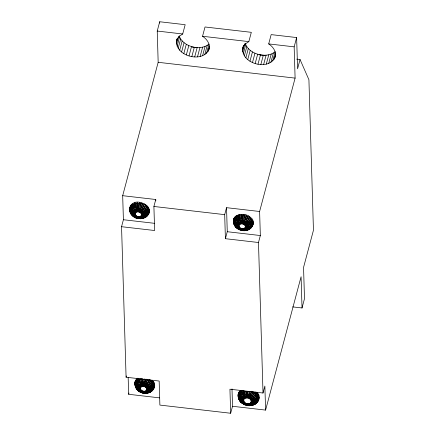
<?xml version="1.0" encoding="UTF-8"?>
<svg xmlns="http://www.w3.org/2000/svg" width="435" height="435" viewBox="0 0 435 435"><rect width="100%" height="100%" fill="white"/><g stroke="black" fill="none" stroke-linecap="round" stroke-linejoin="round"><path stroke-width="0.65" d="M139.064 378.417L138.145 378.787L138.52 381.881L139.407 384.029L141.418 386.737C143.882 385.051 149.085 388.678 145.785 390.913C143.322 392.598 138.123 388.977 141.418 386.737M142.555 378.76L140.962 378.885L141.37 383.425L142.403 386.438M145.785 390.913C148.378 394.355 153.506 391.331 153.256 387.547C152.696 382.501 147.057 379.831 142.457 379.853L142.957 386.394M250.875 402.62L253.942 403.533L256.519 402.951C260.679 396.753 251.93 390.869 246.194 391.402L246.694 397.943C250.81 397.03 253.491 403.805 248.216 403.685C244.106 404.599 241.425 397.818 246.694 397.943M136.753 216.157L134.997 217.5C125.117 213.025 130.179 198.703 141.092 202.71C145.921 203.629 151.587 208.708 148.672 213.928C147.269 216.951 143.148 219.621 140.527 216.353C138.064 218.038 132.865 214.411 136.166 212.177C138.624 210.491 143.827 214.112 140.527 216.353M129.635 210.105L129.771 207.234M141.614 215.059C144.224 215.678 147.568 215.254 149.075 212.78C149.841 197.708 119.212 202.242 132.952 216.037L134.23 216.092L135.856 215.515M137.895 378.167C132.3 381.457 135.133 389.803 140.255 392.06L142.011 390.717M146.872 389.619C149.477 390.238 152.821 389.814 154.333 387.34C154.942 384.089 152.511 381.152 149.825 379.663M149.569 392.452C154.333 390.706 156.747 383.904 152.299 380.418C151.293 383.496 148.89 386.019 146.089 387.574M244.383 228.337C250.049 233.845 257.118 221.638 250.897 217.843C245.606 211.448 230.267 213.873 233.954 224.041L235.873 225.711L238.956 226.292C239.669 229.174 245.704 229.794 245.443 226.211C244.726 223.324 238.695 222.704 238.956 226.292M233.492 222.095L233.628 219.224M244.416 398.645C241.903 396.758 239.864 393.566 240.49 390.32C236.102 393.958 238.282 400.983 242.643 403.658L245.014 402.696M251.31 401.75C253.92 402.37 257.264 401.945 258.776 399.471C259.369 396.443 257.362 393.621 254.997 391.946L252.849 395.79L249.897 398.928M250.027 403.272C255.927 408.922 263.023 396.062 256.601 392.18C255.59 395.257 253.192 397.78 250.391 399.335M153.539 388.776L151.848 391.06L147.498 393.033L142.74 393.001L143.099 391.125M242.844 228.685L243.964 230.724L246.096 230.458L241.338 230.425L241.697 228.554M140.358 388.868L138.21 388.618L135.829 387.27L134.893 384.671L135.029 381.799M238.298 393.642C237.031 397.285 239.527 401.423 243.627 400.863M130.185 206.07C129.543 209.306 132.43 212.03 135.214 213.079M135.443 380.636L134.915 382.631M234.035 218.06L233.513 220.056M238.733 392.408L238.184 394.474L238.63 398.612M247.863 391.489L247.374 397.976M233.954 224.041L233.513 220.458C232.97 224.705 236.167 228.674 240.06 230.028L241.137 228.38M130.881 205.016C130.25 208.267 132.751 211.252 135.443 212.731M136.139 379.581C135.508 382.833 138.009 385.818 140.701 387.291M234.737 217.005C234.106 220.257 236.602 223.242 239.299 224.716M239.473 391.293C238.842 394.545 241.343 397.53 244.035 399.004M131.843 204.102C131.212 207.348 133.251 210.54 135.763 212.427M137.096 378.662C136.47 381.908 138.509 385.1 141.022 386.987M235.694 216.086C235.069 219.332 237.108 222.524 239.62 224.411M133.039 203.352C132.403 206.571 133.936 209.898 136.166 212.177M144.208 378.847L143.528 386.421M236.89 215.341C236.259 218.56 237.793 221.888 240.017 224.161M209.404 48.029C204.434 64.799 172.255 55.876 177.083 38.818M275.551 55.664C270.374 72.993 236.83 62.792 243.562 45.213M134.431 202.797C133.784 205.978 134.801 209.365 136.628 211.992M238.288 214.781C237.641 217.968 238.652 221.35 240.484 223.976M135.986 202.444L135.894 207.712L137.145 211.872M239.837 214.433L239.75 219.702L241.001 223.862M137.841 216.565L137.487 218.435L139.162 218.506M246.862 403.528C245.465 406.072 249.048 406.758 247.542 403.647M137.645 202.313L137.161 207.615L137.699 211.829M241.501 214.303L241.012 219.599L241.555 223.818M138.847 211.959L141.092 202.71M144.105 386.525L145.866 379.141C150.189 380.038 155.48 384.29 153.435 389.167C151.69 390.913 148.9 390.809 146.736 390.005M242.703 223.949L244.943 214.7M248.048 398.101L249.538 391.788M139.363 202.4L138.602 206.516L138.27 211.861M243.219 214.39L242.458 218.5L242.126 223.846M208.909 49.889C210.844 44.495 206.968 39.058 202.541 36.274L205.016 26.981L251.321 32.326L248.847 41.619L245.052 44.174L242.904 47.692M275.056 57.523C276.992 52.129 273.115 46.697 268.694 43.908L271.168 34.615L296.632 37.557L297.573 68.812L300.047 59.519L296.675 59.127M231.996 388.912L232.518 406.279L230.664 413.25L159.884 405.083L159.161 381.038L126.085 377.221L121.55 226.7L123.404 219.729L122.681 195.685L158.171 62.303L157.231 31.043L159.705 21.75L185.174 24.692L182.7 33.984L178.905 36.54L176.757 40.058M176.387 42.054L177.377 38.334M176.507 44.125L178.486 36.692M177.11 46.219L179.584 36.926L179.28 35.877M178.187 48.269L180.655 38.976L179.584 36.926M179.693 50.215L182.167 40.917L180.655 38.976M181.596 51.999L184.07 42.701L182.167 40.917M183.831 53.565L186.305 44.272L184.07 42.701M186.338 54.875L188.806 45.583L186.305 44.272M189.035 55.881L191.509 46.589L188.806 45.583M191.846 56.561L194.32 47.268C199.366 48.106 205.043 47.497 209.023 44.022L206.549 53.315M121.55 226.7L154.626 230.517L153.903 206.473L155.757 199.502L122.681 195.685M194.695 56.887L197.169 47.594M197.485 56.86L199.959 47.562M200.143 56.468L202.618 47.176M202.585 55.734L205.059 46.436M204.744 54.669L207.218 45.376M207.952 51.705L209.436 46.126M126.085 377.221L126.422 375.949M159.716 397.878L128.662 394.289L129.01 392.984M242.534 49.688L243.687 45.349M242.654 51.76L244.796 43.707M243.257 53.853L245.731 44.56L245.432 43.511M244.334 55.903L246.808 46.61L245.731 44.56M245.846 57.85L248.314 48.557L246.808 46.61M247.743 59.633L250.217 50.34L248.314 48.557M249.978 61.204L252.452 51.906L250.217 50.34M252.485 62.509L254.959 53.217L252.452 51.906M255.182 63.515L257.656 54.223L254.959 53.217M257.998 64.195L260.473 54.902C265.513 55.74 271.19 55.131 275.17 51.656L272.701 60.949M260.842 64.527L263.316 55.229M263.637 64.494L266.111 55.196M259.613 211.492L260.337 235.536L258.482 242.507L225.406 238.69L224.683 214.645L226.537 207.674L259.613 211.492L295.099 78.11L294.158 46.849L296.632 37.557M266.291 64.103L268.765 54.81M268.738 63.369L271.212 54.07M270.891 62.303L273.365 53.01M225.406 238.69L227.26 231.714L226.537 207.674M274.099 59.339L275.583 53.766M230.664 413.25L229.941 389.205L263.012 393.022L264.866 386.052L265.595 410.096L232.518 406.279M265.595 410.096L301.08 276.714L302.026 307.975L292.641 306.887M302.026 307.975L304.495 298.676L303.554 267.422L313.45 230.24L308.915 79.719L300.047 59.519M142.772 203.227L139.407 212.133M246.623 215.216L243.263 224.123M144.355 203.939L142.272 208.854L139.934 212.372M248.211 215.929L246.123 220.839L243.79 224.357M145.796 204.825L144.028 208.561L140.418 212.666M249.646 216.815L247.885 220.545L244.269 224.656M147.476 379.635L144.665 386.699M147.041 205.858C146.035 208.936 143.632 211.459 140.831 213.009M250.897 217.843C249.891 220.92 247.488 223.443 244.687 224.998M251.153 402.206C253.317 403.011 256.106 403.109 257.852 401.369C259.847 396.889 255.486 392.598 251.522 391.244L248.711 398.302M148.069 207C147.025 210.1 144.186 212.345 141.174 213.389M153.321 381.566C152.283 384.665 149.444 386.905 146.432 387.955M251.919 218.99C250.881 222.089 248.042 224.329 245.03 225.379M257.683 393.392C256.645 396.492 253.806 398.737 250.794 399.787M149.346 379.369L147.53 383.414L145.192 386.933M137.59 218.229L136.057 217.756M148.83 208.224C147.769 211.345 144.54 213.242 141.429 213.797M154.088 382.789C153.028 385.91 149.792 387.803 146.687 388.363M252.686 220.213C251.62 223.334 248.39 225.227 245.28 225.787M258.493 394.692C257.433 397.813 254.203 399.705 251.093 400.265M149.314 209.491C148.243 212.623 144.686 214.123 141.587 214.221M154.572 384.056C153.501 387.188 149.944 388.683 146.845 388.787M253.17 221.48C252.099 224.612 248.543 226.113 245.443 226.211M259.01 396.035C257.939 399.167 254.383 400.668 251.283 400.765M147.324 215.129L146.59 216.499L144.311 217.886M149.504 210.763C148.444 213.889 144.648 214.972 141.652 214.645M154.762 385.323C153.702 388.455 149.906 389.532 146.91 389.205M253.36 222.747C252.3 225.879 248.505 226.956 245.509 226.63M259.211 397.378C258.151 400.51 254.35 401.587 251.359 401.266M256.519 402.951L257.917 401.037L257.237 401.684M149.075 212.78L149.39 211.997M154.333 387.34L154.648 386.557M154.235 387.721L153.435 389.167M253.246 223.981L251.365 227.608L248.162 229.876M258.776 399.471L259.086 398.688M258.651 399.923L257.852 401.369M253.137 391.968L249.331 398.58M150.771 380.244L148.623 384.089L145.671 387.232M137.281 216.391L136.095 217.995M142.539 390.956L141.641 392.462L141.315 392.316L142.74 393.001M246.205 403.321L245.307 404.827L244.981 404.686C252.702 409.009 259.575 398.721 249.94 395.551C243.301 391.957 235.879 400.341 244.155 404.311L245.579 403.044M141.244 215.798L144.311 216.706L146.889 216.13C152.451 206.456 131.299 200.133 129.929 210.899L131.897 212.878L135.04 213.884M252.833 225.145L251.174 227.119M243.399 228.641C244.301 231.697 247.439 230.381 249.293 229.201L249.701 228.609M247.923 405.654C250.413 405.811 253.752 405.773 255.345 403.544M250.5 402.979C252.778 405.007 256.139 404.425 257.612 401.799M153.24 389.537C151.848 391.875 148.563 391.516 146.503 390.358M244.872 230.202L244.274 230.751L242.654 230.659L242.273 228.652M240.609 228.141L239.185 229.408L238.614 229.381L238.472 229.093L243.013 230.496M138.993 216.695L140.108 218.74L141.821 218.653L142.609 218.087M251.936 405.067L251.147 405.632L249.337 405.724L248.216 403.685M254.894 404.137C264.866 392.528 232.861 386.791 240.229 401.516M139.543 216.652C140.108 218.74 142.653 219.273 144.099 217.75L143.11 217.973M144.246 391.261L145.366 393.3L148.389 392.919L149.357 392.316M249.478 403.495C250.294 404.719 252.256 406.165 253.518 404.708M146.59 216.499L144.926 217.641L141.375 218.636M146.889 216.13L148.982 213.161L147.982 214.977L145.845 216.619M136.275 215.858L133.904 216.826L133.197 215.803M240.131 227.848L238.222 228.821L237.162 228.288L238.032 228.826M141.533 390.423L139.156 391.386L136.492 388.885M249.293 229.201L250.44 228.484M138.145 378.787L136.96 379.527L135.323 381.479C135.383 384.409 137.9 386.65 140.467 387.645M152.288 390.445C150.466 392.337 147.063 394.311 145.317 391.098M253.812 404.811L256.161 403.375M138.417 216.668L138.798 218.669L140.728 218.587M143.675 391.228L144.056 393.235L145.986 393.153M249.956 405.578L249.337 405.724M147.498 393.033L146.165 392.984L144.801 391.217M239.712 227.505C237.858 228.848 235.449 227.858 234.867 225.7L235.525 226.434M141.114 390.081C139.32 391.342 137.308 390.565 136.601 388.645M244.524 402.288C242.659 403.62 240.163 402.679 239.62 400.423L241.153 402.549L244.155 404.311M144.545 217.571L145.442 217.217M243.915 228.522L245.166 229.8L246.411 230.36C261.245 221.301 227.217 213.139 236.803 228.027M248.776 229.631L246.411 230.36M140.962 378.885C138.384 379.255 135.638 380.777 135.002 383.485C135.628 385.927 138.009 387.449 140.331 388.031M147.813 392.935C162.032 384.915 131.12 375.253 137.427 389.733L138.912 390.016L140.771 389.695M244.073 390.565C241.507 391 238.897 392.664 238.271 395.328C238.897 397.775 241.278 399.292 243.6 399.879M251.979 405.328C267.313 396.682 233.976 386.264 240.772 401.875L242.262 402.157L244.122 401.842M253.996 404.517L254.943 404.137M135.519 215.135L133.659 215.45L132.169 215.167C125.867 200.693 156.774 210.35 142.555 218.37L141.31 217.81L140.059 216.538M239.37 227.124C236.075 228.696 233.954 225.341 233.584 222.535M142.24 218.468L143.653 218.152M245.231 230.626L247.51 230.137M146.633 393.202L148.911 392.713M246.194 391.402C242.719 391.321 238.38 393.414 238.445 397.378L240.414 399.357L243.556 400.363M253.072 405.105L250.701 405.616L248.869 403.631M241.338 230.425L240.06 230.028M135.263 214.727L133.23 214.765L130.978 213.775C127.178 200.725 154.213 207.332 145.323 217.255L142.767 217.076L140.924 216.103M239.114 226.717L236.2 226.553L234.835 225.765C231.028 212.71 258.069 219.322 249.173 229.245L247.526 229.305L244.78 228.087M140.521 389.287C138.673 389.602 136.106 389.194 135.541 387.101L136.275 388.276M243.817 401.358C241.773 401.799 238.701 400.983 238.771 398.433M142.457 379.853C139.195 379.771 135.122 381.74 135.182 385.459L137.155 387.438L140.293 388.444M135.1 214.303C131.647 214.721 128.972 211.812 129.657 208.468M242.507 230.436C250.565 231.904 250.696 221.921 243.372 221.023C237.407 218.31 232.426 226.804 239.185 229.408M140.108 218.74L140.423 218.767M243.964 230.724L244.274 230.751M145.366 393.3L145.676 393.327M157.231 31.043L182.7 33.984M202.541 36.274L248.847 41.619M268.694 43.908L294.158 46.849M192.123 47.062L196.843 47.605M258.901 54.766L264.975 55.468M158.171 62.303L295.099 78.11M153.903 206.473L224.683 214.645M123.404 219.729L154.458 223.313M227.26 231.714L260.337 235.536M245.47 227.043C248.075 227.663 251.419 227.239 252.931 224.764C253.54 215.776 238.684 211.557 233.916 218.903C233.981 221.834 236.499 224.074 239.065 225.069M248.287 405.491L245.014 404.925M144.23 393.256L141.353 392.555M238.891 225.868L235.748 224.862L233.78 222.883C235.156 212.122 256.307 218.446 250.739 228.114L248.167 228.696L245.101 227.782M257.656 54.223L260.473 54.902M191.509 46.589L194.32 47.268M245.335 227.429C247.499 228.234 250.288 228.337 252.034 226.591C254.964 216.989 236.944 211.747 233.6 220.909C234.226 223.351 236.607 224.873 238.929 225.455M141.478 215.445C143.642 216.249 146.432 216.347 148.177 214.607C151.108 204.999 133.088 199.757 129.744 208.92C130.369 211.367 132.751 212.884 135.073 213.471M240.424 229.897L241.441 230.213M134.578 216.652L134.997 217.5M240.832 402.136L243.823 404.387M140.255 392.06L137.427 389.923M134.758 217.391L136.204 218.044M243.763 399.422C241.197 398.422 238.679 396.187 238.614 393.251L240.354 391.185L241.61 390.402L242.371 394.583L244.883 398.351M243.442 403.995L245.307 404.827M243.584 404.284L245.122 404.974M138.455 390.364L138.564 390.864C143.833 396.715 156.459 390.108 146.948 384.42C141.065 380.174 132.289 387.705 140.587 391.984M141.462 392.604L139.874 391.669M242.643 403.658L241.936 402.636M132.952 216.037L131.239 214.319L130.212 211.801M238.853 229.484L236.02 227.353L235.852 226.798M135.328 217.424C126.4 212.498 137.117 205.244 142.653 210.448C150.499 216.853 137.786 221.448 133.306 216.304M146.182 390.663L148.02 391.641L150.575 391.821C159.89 380.978 130 375.622 136.884 389.374M132.169 215.363L133.904 216.826M131.017 213.715L131.669 214.45M245.432 398.134L243.513 394.121L243.018 390.804M141.886 386.552L139.967 382.544L139.472 379.222M234.133 224.525L234.623 225.308M238.837 399.172L239.359 400.004M246.041 397.992L245.008 394.98L244.584 391.533M135.356 386.617L134.915 383.034L135.106 384.301M238.26 397.101L238.597 397.987M258.482 242.507L263.012 393.022M159.705 21.75L159.743 23.082M155.757 199.502L155.795 200.839M128.162 377.596L128.662 394.289M132.914 212.644C132.474 217.968 141.979 220.387 143.925 215.32C144.366 209.996 134.861 207.577 132.914 212.644M133.958 213.123C133.605 217.38 141.212 219.316 142.767 215.26C143.12 211.002 135.519 209.066 133.958 213.123M138.172 387.21C137.732 392.533 147.231 394.947 149.183 389.88C149.624 384.556 140.119 382.142 138.172 387.21M139.216 387.688C138.863 391.946 146.464 393.876 148.025 389.825C148.378 385.568 140.777 383.632 139.216 387.688M236.765 224.634C236.325 229.957 245.829 232.377 247.781 227.304C248.222 221.98 238.717 219.566 236.765 224.634M237.814 225.112C237.461 229.37 245.063 231.306 246.623 227.249C246.977 222.992 239.375 221.056 237.814 225.112M241.436 399.053C240.952 404.947 251.468 407.617 253.621 402.011C254.111 396.122 243.595 393.447 241.436 399.053M242.485 399.531C242.083 404.354 250.701 406.546 252.469 401.951C252.865 397.128 244.252 394.936 242.485 399.531"/></g></svg>
